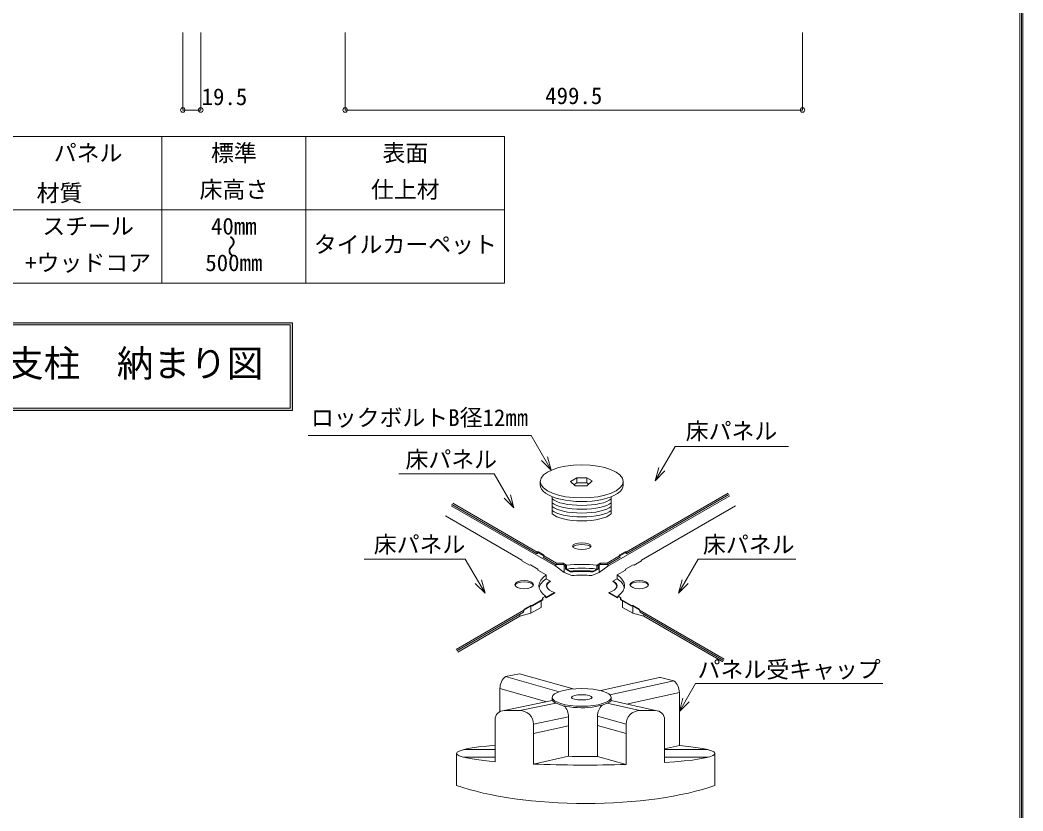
# Model space of a CAD drawing. Units: millimetres on the paper, enlarged 20 times, with parts at other scales. Extents: x -4101 to 4099, y -29121 to 2820.
# Drawn here: x 1812 to 4004, y -448 to 1281 of the extents above; entities that cross this region are included whole.
import ezdxf
from ezdxf.enums import TextEntityAlignment as Align

# ---------------------------------------------------------------- set-up
doc = ezdxf.new("R2010")
doc.units = ezdxf.units.MM
doc.header["$LTSCALE"] = 20
doc.header["$PDMODE"] = 32
doc.header["$PDSIZE"] = 10
for name, color, linetype, lineweight in [('0-0_0-0', 7, 'Continuous', 9), ('0-8_0-8', 7, 'Continuous', 18), ('0-9_0-9', 7, 'Continuous', 9), ('2-0_2-0', 7, 'Continuous', 18), ('2-F_2-F', 7, 'Continuous', 9), ('9-0_基準', 7, 'Continuous', 9), ('A-0_基準', 7, 'Continuous', 9), ('F-0_F-0', 7, 'Continuous', 18), ('F-F_F-F', 7, 'Continuous', 9)]:
    doc.layers.add(name, color=color, linetype=linetype, lineweight=lineweight)
doc.styles.add('ＭＳ ゴシック', font='')
doc.styles.get('ＭＳ ゴシック').set_extended_font_data('MS Gothic')

msp = doc.modelspace()

# ---------------------------------------------------------------- linework, layer by layer
at = {"layer": '0-0_0-0'}
msp.add_line((3200.58, -228.53), (3166.58, -228.53), dxfattribs=at)
at = {"layer": '0-8_0-8'}
for p, q in [((2122.08, 1026.02), (2122.08, 706.02)), ((2437.15, 1026.02), (2437.15, 706.02)), ((761.05, 866.02), (2871.17, 866.02)), ((761.05, 706.02), (2871.17, 706.02))]:
    msp.add_line(p, q, dxfattribs=at)
msp.add_lwpolyline([(761.05, 1026.02), (2871.17, 1026.02), (2871.17, 706.02)], dxfattribs=at)
at = {"layer": '0-9_0-9', "lineweight": 18}
for p, q in [((2442.15, 372.76), (2929.15, 372.76)), ((2929.15, 372.76), (2972.89, 296.99)), ((3490.97, 348.88), (3243.42, 348.88)), ((2972.89, 296.99), (2951.63, 318.26)), ((2972.89, 296.99), (2965.11, 326.04)), ((2640.2, 289.22), (2848.19, 289.22)), ((3200.18, 273.99), (3221.45, 295.25)), ((2891.43, 214.33), (2870.16, 235.59)), ((2563.9, 102.81), (2785, 102.81)), ((3507.01, 102.81), (3294.21, 102.81)), ((2828.24, 27.92), (2806.97, 49.18)), ((3250.97, 27.92), (3272.24, 49.18)), ((3697.31, -169.04), (3288.26, -169.04)), ((3252.84, -230.39), (3274.1, -209.12))]:
    msp.add_line(p, q, dxfattribs=at)
at = {"layer": '0-9_0-9'}
for p, q in [((2948.95, 265.26), (2948.95, 272.44)), ((3130.26, 272.44), (3130.26, 264.56)), ((3136.75, 117.87), (3359.41, 246.42)), ((3138.43, 114.96), (3361.09, 243.51)), ((2940.78, 114.96), (2755.94, 221.68)), ((2942.46, 117.87), (2757.62, 224.59)), ((2975.33, 238.99), (2975.33, 201.72)), ((3096.55, 86.9), (3362.77, 240.6)), ((3103.88, 238.99), (3103.88, 201.72)), ((2982.66, 86.9), (2754.26, 218.77)), ((3375.37, 218.78), (3170.16, 100.3)), ((2741.66, 196.95), (2909.05, 100.3)), ((2942.46, 117.87), (2940.78, 114.96)), ((2940.78, 114.96), (2942.46, 114.51)), ((2942.46, 117.87), (2944.64, 116.61)), ((2943.5, 116.3), (2942.46, 114.51)), ((2956.32, 109.87), (2944.64, 116.61)), ((2956.4, 111.76), (2944.76, 118.48)), ((3122.81, 111.76), (3134.45, 118.48)), ((3122.89, 109.87), (3134.57, 116.61)), ((3136.75, 117.87), (3134.57, 116.61)), ((3135.71, 116.3), (3136.75, 114.51)), ((3136.75, 117.87), (3138.43, 114.96)), ((3138.43, 114.96), (3136.75, 114.51)), ((2925.12, 89.47), (2927.41, 90.09)), ((2943.91, 80.56), (2927.41, 90.09)), ((2957.01, 109.47), (2955.33, 106.56)), ((2982.49, 90.88), (2955.33, 106.56)), ((2984.17, 93.79), (2957.01, 109.47)), ((2982.66, 90.81), (2982.66, 86.9)), ((2984.35, 93.71), (2982.67, 90.8)), ((2982.84, 90.78), (2998.74, 90.78)), ((2984.52, 93.69), (2998.74, 93.69)), ((2998.93, 90.76), (2998.93, 93.67)), ((2999.09, 93.6), (3006.25, 89.47)), ((2999.09, 90.69), (3003.39, 88.21)), ((3006.5, 89.22), (3003.74, 88)), ((3006.6, 88.86), (3006.6, 81.35)), ((3072.61, 88.86), (3072.61, 81.35)), ((3072.71, 89.22), (3075.47, 88)), ((3080.12, 93.6), (3072.96, 89.47)), ((3080.12, 90.69), (3075.82, 88.21)), ((3080.28, 90.76), (3080.28, 93.67)), ((3094.69, 93.69), (3080.47, 93.69)), ((3096.37, 90.78), (3080.47, 90.78)), ((3094.86, 93.71), (3096.54, 90.8)), ((3094.87, 93.69), (3122.2, 109.47)), ((3096.55, 90.78), (3123.88, 106.56)), ((3096.55, 90.81), (3096.55, 86.9)), ((3122.2, 109.47), (3123.88, 106.56)), ((3135.3, 80.56), (3151.8, 90.09)), ((3154.09, 89.47), (3151.8, 90.09)), ((2943.91, 80.56), (2943.91, 78.62)), ((2962.16, 68.09), (2943.91, 78.62)), ((2962.16, 68.09), (2962.16, 59.71)), ((3017.94, 66.53), (3001.42, 73.54)), ((3003.74, 87.6), (3003.74, 81.06)), ((3006.72, 80.96), (3003.86, 80.67)), ((3004.09, 80.46), (3014.33, 74.54)), ((3006.95, 80.75), (3014.75, 76.24)), ((3061.27, 66.53), (3077.79, 73.54)), ((3072.26, 80.75), (3064.46, 76.24)), ((3075.12, 80.46), (3064.88, 74.54)), ((3072.49, 80.96), (3075.35, 80.67)), ((3075.47, 87.6), (3075.47, 81.06)), ((3117.06, 68.09), (3135.3, 78.62)), ((3117.06, 68.09), (3117.06, 59.71)), ((3135.3, 80.56), (3135.3, 78.62)), ((2962.16, 59.71), (2971.65, 54.23)), ((3117.06, 59.71), (3107.56, 54.23)), ((2962.44, 18.2), (2981.39, 29.14)), ((2962.75, 19.35), (2980.35, 29.51)), ((3116.77, 18.2), (3097.82, 29.14)), ((3116.46, 19.35), (3098.86, 29.51)), ((2928.09, 1.28), (2931.45, 1.28)), ((2928.09, 1.28), (2928.09, -15.86)), ((2953.89, 14.23), (2931.45, 1.28)), ((2954.73, 13.75), (2931.68, 0.44)), ((2950.65, 11.39), (2950.65, -2.84)), ((2961.29, 18.51), (2960.03, 20.69)), ((2961.6, 19.66), (2960.34, 21.84)), ((3117.61, 19.66), (3118.87, 21.84)), ((3117.92, 18.51), (3119.18, 20.69)), ((3124.49, 13.75), (3147.53, 0.44)), ((3125.33, 14.23), (3147.76, 1.28)), ((3128.56, 11.39), (3128.56, -2.84)), ((3151.12, 1.28), (3147.76, 1.28)), ((3151.12, 1.28), (3151.12, -15.86)), ((2765.16, -94.73), (2913.42, -9.13)), ((2766.84, -97.64), (2912.19, -13.72)), ((2904.03, -18.43), (2904.03, -22.31)), ((3151.12, -15.86), (3128.56, -2.84)), ((3175.18, -22.31), (3151.12, -15.86)), ((3350.97, -116.04), (3165.8, -9.13)), ((3349.29, -118.95), (3167.02, -13.72)), ((3175.18, -18.43), (3175.18, -22.31)), ((3175.18, -18.43), (3175.18, -22.31)), ((2768.52, -100.55), (2904.03, -22.31)), ((3347.61, -121.86), (3175.18, -22.31)), ((2903.65, -147.8), (3020.8, -181.18)), ((3209.7, -156.53), (3081.2, -184.92)), ((3240.98, -163.21), (3101.19, -194.1)), ((2860.82, -180.11), (2860.82, -230.88)), ((3252.84, -188.83), (3137.6, -214.29)), ((3252.84, -188.83), (3252.84, -304.67)), ((2975.33, -199.62), (2975.33, -206.67)), ((3103.88, -199.62), (3103.88, -206.67)), ((3074.05, -240.86), (3074.05, -328.5)), ((2850.22, -248.53), (2850.22, -340.27)), ((2934.22, -258.53), (2934.22, -345.42)), ((3010.94, -261.98), (2934.22, -278.93)), ((3010.94, -242.28), (3010.94, -328.47)), ((3074.05, -261.11), (3136.58, -278.93)), ((3136.58, -258.53), (3136.58, -346.32)), ((3220.58, -248.53), (3220.58, -342.32)), ((3252.84, -304.67), (3220.58, -311.8)), ((2766.22, -322.19), (2766.22, -391.91)), ((2782.1, -313.79), (2850.22, -313.79)), ((3010.94, -328.47), (2934.22, -345.42)), ((3074.05, -328.5), (3136.58, -346.32)), ((3220.58, -313.79), (3314.82, -313.79)), ((3330.7, -322.19), (3330.7, -391.91)), ((2782.1, -330.59), (2850.22, -330.59)), ((3220.58, -330.59), (3314.82, -330.59))]:
    msp.add_line(p, q, dxfattribs=at)
at = {"layer": '0-9_0-9', "lineweight": 18}
for points in [[(3243.42, 348.88), (3200.18, 273.99), (3207.96, 303.04)], [(2848.19, 289.22), (2891.43, 214.33), (2883.64, 243.37)], [(2785, 102.81), (2828.24, 27.92), (2820.46, 56.97)], [(3294.21, 102.81), (3250.97, 27.92), (3258.76, 56.97)], [(3288.26, -169.04), (3252.84, -230.39), (3260.62, -201.34)]]:
    msp.add_lwpolyline(points, dxfattribs=at)
at = {"layer": '0-9_0-9'}
for points in [[(2925.12, 89.47), (2909.05, 98.75), (2909.05, 100.3)], [(3001.42, 89.34), (3001.42, 73.54), (2982.66, 86.9)], [(3077.79, 89.34), (3077.79, 73.54), (3096.55, 86.9)], [(3154.09, 89.47), (3170.16, 98.75), (3170.16, 100.3)], [(2912.19, -13.72), (2914.03, -6.84), (2928.09, 1.28)], [(2913.72, -7.99), (2928.32, 0.44), (2931.68, 0.44)], [(2960.34, 21.84), (2953.89, 18.11), (2953.89, 14.23)], [(2960.03, 20.69), (2954.73, 17.63), (2954.73, 13.75)], [(3118.87, 21.84), (3125.33, 18.11), (3125.33, 14.23)], [(3119.18, 20.69), (3124.49, 17.63), (3124.49, 13.75)], [(3165.49, -7.99), (3150.89, 0.44), (3147.53, 0.44)], [(3167.02, -13.72), (3165.18, -6.84), (3151.12, 1.28)], [(2904.03, -22.31), (2928.09, -15.86), (2950.65, -2.84)]]:
    msp.add_lwpolyline(points, dxfattribs=at)
for centre, radius, start, end in [((2943.92, 117.03), 1.68, 60, 150), ((2944.22, 115.88), 0.84, 60, 150), ((2955.9, 109.14), 0.84, 349.03113, 60), ((2955.56, 110.31), 1.68, 330, 60), ((3123.65, 110.31), 1.68, 120, 210), ((3123.31, 109.14), 0.84, 120, 190.96887), ((3135.29, 117.03), 1.68, 30, 120), ((3134.99, 115.88), 0.84, 30, 120), ((2982.84, 91.48), 0.7, 240, 252.56118), ((2982.84, 91.48), 0.7, 252.56118, 257.62599), ((2982.84, 91.48), 0.7, 257.62599, 270), ((2984.52, 94.39), 0.7, 240, 270), ((2998.74, 92.99), 0.7, 73.46433, 90), ((2998.74, 90.08), 0.7, 60, 90), ((2998.74, 92.99), 0.7, 70.57912, 73.46433), ((2998.74, 92.99), 0.7, 60, 70.57912), ((3003.04, 87.6), 0.7, 0, 60), ((3005.9, 88.86), 0.7, 0, 60), ((3073.31, 88.86), 0.7, 120, 180), ((3076.17, 87.6), 0.7, 120, 180), ((3080.47, 92.99), 0.7, 109.42088, 120), ((3080.47, 90.08), 0.7, 90, 120), ((3080.47, 92.99), 0.7, 106.53567, 109.42088), ((3080.47, 92.99), 0.7, 90, 106.53567), ((3094.69, 94.39), 0.7, 270, 300), ((3096.37, 91.48), 0.7, 270, 282.37401), ((3096.37, 91.48), 0.7, 282.37401, 287.43882), ((3096.37, 91.48), 0.7, 287.43882, 300), ((3004.44, 81.06), 0.7, 180, 203.40173), ((3004.44, 81.06), 0.7, 203.40173, 240), ((3007.3, 81.35), 0.7, 180, 240), ((3071.91, 81.35), 0.7, 300, 0), ((3074.77, 81.06), 0.7, 300, 336.59827), ((3074.77, 81.06), 0.7, 336.59827, 0), ((2962.02, 18.93), 0.84, 210, 300), ((2962.33, 20.08), 0.84, 210, 300), ((3116.88, 20.08), 0.84, 240, 330), ((3117.19, 18.93), 0.84, 240, 330), ((2894.42, -180.11), 33.6, 128.58258, 180), ((3219.24, -188.83), 33.6, 0, 49.67274), ((2977.34, -242.28), 33.6, 0, 45.90052), ((3107.65, -240.86), 33.6, 133.71337, 180)]:
    msp.add_arc(centre, radius, start, end, dxfattribs=at)
for centre, major_axis, ratio in [((3039.61, 272.44), (90.66, 0), 0.4), ((3039.61, 130.99), (20.41, 0), 0.35), ((2913.88, 46.78), (20.41, 0), 0.45), ((3165.34, 46.78), (-20.41, 0), 0.45), ((3039.61, -199.62), (64.28, 0), 0.3), ((3039.61, -199.62), (22.66, 0), 0.25)]:
    msp.add_ellipse(centre, major_axis=major_axis, ratio=ratio, dxfattribs=at)
for centre, major_axis, ratio, start_param, end_param in [((3039.61, 264.56), (90.66, 0), 0.4, 3.1222875, 6.2831853), ((3039.61, 240.64), (67.64, 0), 0.305739, 3.4581161, 5.9666618), ((3039.61, 232.3), (67.64, 0), 0.305739, 3.4581161, 5.9666618), ((3039.61, 223.96), (67.64, 0), 0.305739, 3.4581161, 5.9666618), ((3039.61, 215.62), (67.64, 0), 0.305739, 3.4581161, 5.9666618), ((3039.61, 208.77), (67.64, 0), 0.334774, 3.4581161, 5.9666618), ((3039.61, 127.31), (20.41, 0), 0.35, 0.2607599, 2.8808328), ((3039.61, 44.32), (116.95, 0), 0.400556, 1.2835997, 1.857993), ((3062.94, 44.32), (116.95, 0), 0.400556, 2.6095373, 3.64222), ((3039.61, 44.32), (108.55, 0), 0.354169, 1.262965, 1.8786277), ((3039.61, 38.82), (106.87, 0), 0.344016, 1.3320697, 1.8095229), ((3039.61, 38.82), (108.55, 0), 0.354169, 1.339751, 1.8018417), ((3039.61, 44.32), (77.13, 0), 0.3, 1.2860757, 1.855517), ((3016.27, 44.32), (-116.95, 0), 0.400556, 2.6409653, 3.673648), ((2913.88, 43.73), (20.41, 0), 0.45, 0.1666345, 2.9749581), ((3062.94, 35.95), (116.95, 0), 0.400556, 2.6095373, 3.0520434), ((3039.61, 44.32), (77.13, 0), 0.3, 2.674178, 3.8571581), ((3040.22, 43.63), (77.13, 0), 0.3, 2.6657573, 3.3836942), ((3039.61, 44.32), (-77.13, 0), 0.3, 2.4260273, 3.6090073), ((3038.99, 43.63), (-77.13, 0), 0.3, 2.8994911, 3.617428), ((3016.27, 35.95), (-116.95, 0), 0.400556, 3.2311419, 3.673648), ((3165.34, 43.73), (-20.41, 0), 0.45, 3.3082272, 6.1165508), ((3039.61, -199.62), (67.64, 0), 0.334774, 3.4581161, 5.4270913), ((3039.61, -199.62), (67.64, 0), 0.334774, 5.4270913, 5.9206298), ((3039.61, -199.62), (67.64, 0), 0.334774, 5.9206298, 5.9666618), ((3048.46, -322.19), (282.24, 0), 0.09, 2.3495333, 3.933652), ((3048.46, -322.19), (282.24, 0), 0.09, 5.3682369, 7.0442147), ((3043.24, -219.49), (366.24, 0), 0.298716, 4.6240898, 4.7966001), ((3048.46, -322.19), (282.24, 0), 0.09, 4.2956705, 5.0299099), ((3048.46, -322.19), (366.24, 0), 0.298716, 3.8325407, 5.5922373)]:
    msp.add_ellipse(centre, major_axis=major_axis, ratio=ratio, start_param=start_param, end_param=end_param, dxfattribs=at)
at = {"layer": '2-0_2-0'}
for p, q in [((2522.79, 1253.81), (2522.79, 1084.2)), ((3521.79, 1253.81), (3521.79, 1084.2))]:
    msp.add_line(p, q, dxfattribs=at)
at = {"layer": '2-F_2-F'}
for p, q in [((2168.17, 1084.2), (2168.17, 1253.81)), ((2207.17, 1084.2), (2207.17, 1253.81)), ((2168.17, 1084.2), (2207.17, 1084.2)), ((3521.79, 1084.2), (2522.79, 1084.2))]:
    msp.add_line(p, q, dxfattribs=at)
for p in [(2168.17, 1084.2), (2207.17, 1084.2), (2522.79, 1084.2), (3521.79, 1084.2)]:
    msp.add_point(p, dxfattribs=at)
at = {"layer": 'A-0_基準'}
for p, q in [((3022.4, 265.31), (3029.02, 269.13)), ((3029.02, 280.54), (3050.4, 280.54)), ((3050.4, 280.54), (3050.4, 269.13)), ((3050.4, 269.13), (3054.97, 266.5)), ((2903.6, -147.8), (2873.32, -153.95)), ((2873.32, -153.95), (2990.25, -187.27)), ((3214.26, -156.59), (3240.98, -163.21)), ((2860.82, -180.11), (2963.02, -209.23)), ((2870.22, -228.53), (2975.33, -206.67)), ((2904.22, -228.53), (2983.18, -212.1)), ((3166.58, -228.53), (3095.37, -212.43)), ((3200.58, -228.53), (3103.88, -206.67)), ((2870.22, -228.53), (2904.22, -228.53)), ((3136.58, -258.53), (3074.05, -240.86)), ((2934.22, -258.53), (3010.94, -242.28))]:
    msp.add_line(p, q, dxfattribs=at)
for points in [[(3050.4, 280.54), (3062.2, 273.73), (3050.9, 262.43), (3025.28, 262.43), (3015.18, 272.54)], [(3015.18, 272.54), (3029.02, 280.54), (3029.02, 269.13), (3050.4, 269.13)]]:
    msp.add_lwpolyline(points, dxfattribs=at)
for centre, radius, start, end in [((2903.62, -147.9), 0.1, 74.09607, 101.48988), ((3211.86, -166.29), 10, 76.06604, 102.45934), ((2870.22, -248.53), 20, 90, 180), ((2904.22, -258.53), 30, 0, 90), ((3166.58, -258.53), 30, 90, 180), ((3200.58, -248.53), 20, 0, 90)]:
    msp.add_arc(centre, radius, start, end, dxfattribs=at)
at = {"layer": 'F-0_F-0', "lineweight": 9}
for p, q in [((2407.34, 619.34), (1224.88, 619.34)), ((2402.34, 614.34), (1229.88, 614.34)), ((2402.34, 432.71), (2402.34, 614.34)), ((2407.34, 619.34), (2407.34, 427.71)), ((2407.34, 427.71), (1224.88, 427.71)), ((1229.88, 432.71), (2402.34, 432.71))]:
    msp.add_line(p, q, dxfattribs=at)
at = {"layer": 'F-0_F-0'}
for points in [[(2407.34, 619.34), (1224.88, 619.34), (1224.88, 614.34)], [(2407.34, 619.34), (1224.88, 614.34), (2402.34, 614.34)], [(2407.34, 619.34), (2402.34, 614.34), (2402.34, 432.71)], [(2407.34, 427.71), (2407.34, 619.34), (2402.34, 432.71)], [(1229.88, 432.71), (1224.88, 427.71), (2407.34, 427.71)], [(2407.34, 427.71), (2402.34, 432.71), (1229.88, 432.71)]]:
    msp.add_solid(points, dxfattribs=at)
at = {"layer": 'F-F_F-F', "color": 6}
for p, q in [((3996.5, 2813.26), (3996.5, -2813.25)), ((4000, 2816.75), (4000, -2816.75)), ((4003.5, 2820.25), (4003.5, -2820.25))]:
    msp.add_line(p, q, dxfattribs=at)

# ---------------------------------------------------------------- texts
at = {"layer": '2-F_2-F', "style": 'ＭＳ ゴシック'}
for s, p in [('19.5', (2209.08, 1083.93)), ('499.5', (2959.79, 1086.2))]:
    msp.add_text(s, height=36.66, dxfattribs=at).set_placement(p, align=Align.BOTTOM_LEFT)
at = {"layer": '9-0_基準', "style": 'ＭＳ ゴシック'}
for s, p in [('パネル', (1886.06, 961.02)), ('標準', (2229.62, 961.02)), ('表面', (2604.16, 961.02)), ('材質', (1848.57, 873.52)), ('床高さ', (2204.62, 881.02)), ('仕上材', (2579.16, 881.02)), ('スチール', (1861.06, 801.02)), ('40mm', (2229.62, 801.02)), ('タイルカーペット', (2454.16, 761.02)), ('+ウッドコア', (1823.56, 721.02)), ('500mm', (2217.12, 721.02)), ('ロックボルトB径12㎜ ', (2447.79, 382.53)), (' 床パネル', (3241.81, 353.25)), (' 床パネル', (2629.54, 291.2)), (' 床パネル', (2560.29, 105.51)), (' 床パネル', (3279.53, 105.04)), (' パネル受キャップ', (3267.73, -167.91))]:
    msp.add_text(s, height=36.66, dxfattribs=at).set_placement(p, align=Align.BOTTOM_LEFT)
msp.add_text('～', height=36.66, rotation=90, dxfattribs=at).set_placement((2304.62, 761.02), align=Align.BOTTOM_LEFT)
at = {"layer": 'F-0_F-0', "style": 'ＭＳ ゴシック'}
msp.add_text('スタンダード支柱\u3000納まり図', height=58.65, dxfattribs=at).set_placement((1303.9, 483.53), align=Align.BOTTOM_LEFT)

doc.saveas('drawing.dxf')
